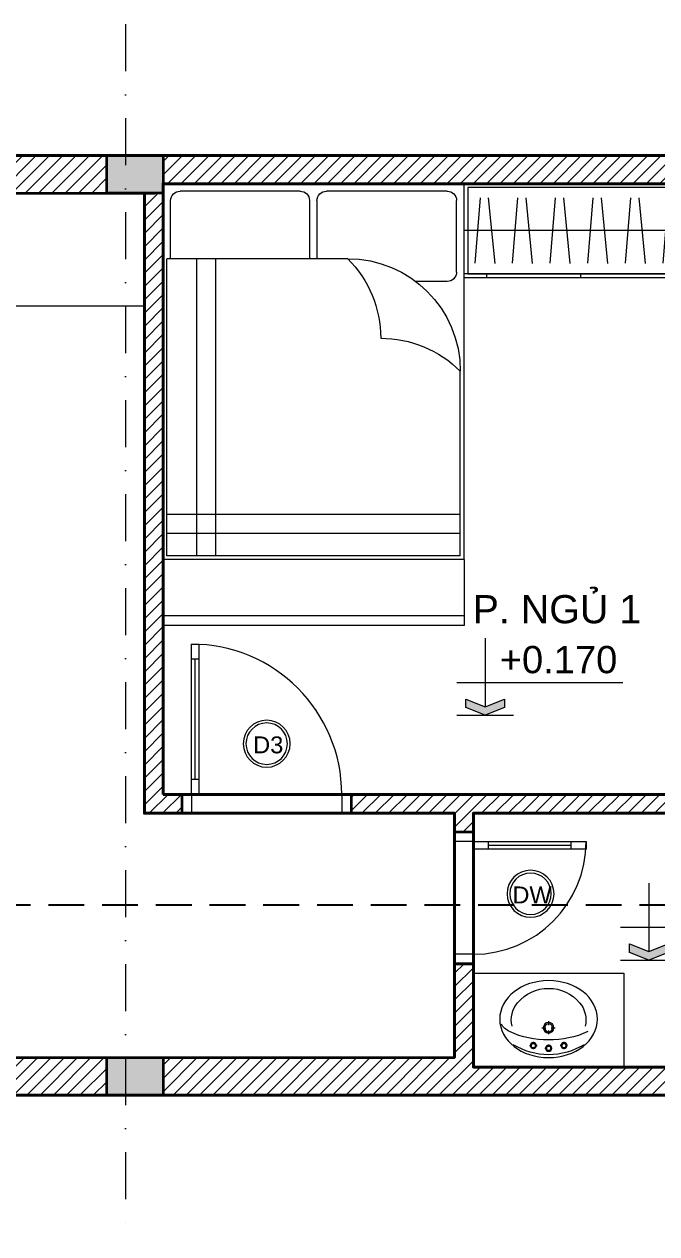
# Model space of a CAD drawing. Header units: inches. Extents: x 921646 to 2157952, y -92667 to 262089.
# Drawn here: x 1965939 to 1969304, y 198209 to 204645 of the extents above; entities that cross this region are included whole.
import ezdxf
from ezdxf.enums import TextEntityAlignment as Align

# ---------------------------------------------------------------- set-up
doc = ezdxf.new("R2010")
doc.units = ezdxf.units.IN
doc.header["$MEASUREMENT"] = 0
doc.linetypes.add('DASHDOT', pattern=[1, 0.5, -0.25, 0, -0.25])
doc.linetypes.add('DASHED2', pattern=[9.524999999999999, 6.349999999999999, -3.174999999999999])
doc.layers.get('0').update_dxf_attribs({"lineweight": 9})
for name, color, linetype, lineweight in [('01-WALL', 10, 'Continuous', 35), ('04-TRUC', 40, 'DASHDOT', 9), ('09-DIMOUT', 251, 'Continuous', 9), ('11 CUA', 42, 'Continuous', 15), ('13-VATDUNG', 104, 'Continuous', 13), ('15 TEXT', 134, 'Continuous', 15), ('Cp Net Thep 0.40', 2, 'Continuous', 40), ('HATCH', 244, 'Continuous', 0)]:
    doc.layers.add(name, color=color, linetype=linetype, lineweight=lineweight)
doc.layers.add('02-TEXT', color=7, linetype='Continuous')
doc.layers.add('08-HATCH', color=130, linetype='Continuous')
doc.styles.add('ARIAL', font='arial.ttf')
doc.styles.add('C', font='VHARIAL.TTF')
doc.styles.add('kich thuot', font='arial.ttf', dxfattribs={"width": 0.8})
doc.styles.add('KS Sophia 191015$0$GHICHU-C', font='arial.ttf', dxfattribs={"width": 0.7})

# ---------------------------------------------------------------- blocks, each defined once
blk = doc.blocks.new('giường')
at = {"layer": '09-DIMOUT'}
for p, q in [((1616884.64314483, 69027.75855820291), (1616884.64314483, 67427.43939014748)), ((1616884.64314483, 69027.75855820291), (1618885.042104899, 69027.75855820291)), ((1616904.597134431, 69007.80456860238), (1616904.597134431, 67447.39337974801)), ((1616904.597134431, 69007.80456860238), (1617887.342624865, 69007.80456860238)), ((1617024.321072035, 69007.80456860238), (1617024.321072035, 67447.39337974801)), ((1617124.091020039, 69007.80456860238), (1617124.091020039, 67447.39337974801)), ((1618885.042104899, 69027.75855820291), (1618885.042104899, 67427.43939014748)), ((1618365.004914722, 68937.96560499971), (1618365.004914722, 68769.99545101184)), ((1618414.889888724, 68987.85057900162), (1618795.249151697, 68987.85057900162)), ((1618845.134125698, 68937.96560499971), (1618845.134125698, 68295.43793777763)), ((1618485.962312885, 68409.18488058136), (1618485.962312885, 67447.39337974801)), ((1618795.249151697, 68245.55296377573), (1618485.962312885, 68245.55296377573)), ((1618795.249151697, 68205.64498457467), (1618485.962312885, 68205.64498457467)), ((1618845.134125698, 68155.76001057276), (1618845.134125698, 67517.23234335068)), ((1616904.597134431, 67706.795244557), (1618485.962312885, 67706.795244557)), ((1616904.597134431, 67607.02529655365), (1618485.962312885, 67607.02529655365)), ((1616904.597134431, 67447.39337974801), (1618485.962312885, 67447.39337974801)), ((1618485.962312885, 67467.34736934878), (1618795.249151697, 67467.34736934878)), ((1616884.64314483, 67427.43939014748), (1618885.042104899, 67427.43939014748))]:
    blk.add_line(p, q, dxfattribs=at)
for centre, radius, start, end in [((1617887.342624865, 68409.18488058136), 598.619688020808, 0, 90), ((1617464.054584113, 68584.51652785079), 598.619688020808, 0, 45), ((1618414.889888724, 68937.96560499971), 49.88497400173399, 90, 180), ((1618795.249151697, 68937.96560499971), 49.88497400173399, 0, 90), ((1618062.674272134, 67985.89683983022), 598.619688020808, 45, 90), ((1618795.249151697, 68295.43793777763), 49.88497400173399, 270, 0), ((1618795.249151697, 68155.76001057276), 49.88497400173399, 0, 90), ((1618795.249151697, 67517.23234335068), 49.88497400173399, 270, 0)]:
    blk.add_arc(centre, radius, start, end, dxfattribs=at)
blk = doc.blocks.new('*U31')
for p, q in [((-6.606e-13, 480.0000000000004), (-1600, 479.9999999999991)), ((-1480.000000000001, 479.9999999999993), (-1480.000000000001, 499.9999999999991)), ((-980.0000000000007, 479.9999999999996), (-980.0000000000007, 499.9999999999994)), ((-480.0000000000006, 479.9999999999999), (-480.0000000000006, 499.9999999999997))]:
    blk.add_line(p, q)
for points in [[(-5.6e-15, 0), (-1600, -1.0843e-12), (-1600, 499.9999999999988), (-6.879e-13, 500.0000000000004)], [(-20.00000000000003, 19.99999999999999), (-1580, 19.99999999999892), (-1580, 479.9999999999991), (-20.0000000000007, 480.0000000000003)]]:
    blk.add_lwpolyline(points, close=True)
at = {"color": 8, "linetype": 'Continuous', "lineweight": 9}
for points in [[(-1541.230242268583, 422.4037310264387), (-1512.727367202874, 74.99999999999928)], [(-1434.992005367835, 424.9999999999992), (-1468.742204359881, 74.9999999999993)], [(-1341.230242268583, 422.4037310264388), (-1312.727367202874, 74.99999999999942)], [(-1234.992005367835, 424.9999999999994), (-1268.742204359881, 74.99999999999943)], [(-1141.230242268583, 422.4037310264389), (-1112.727367202874, 74.99999999999953)], [(-1034.992005367835, 424.9999999999995), (-1068.742204359881, 74.99999999999955)], [(-941.2302422685835, 422.4037310264391), (-912.7273672028743, 74.99999999999966)], [(-834.9920053678348, 424.9999999999996), (-868.742204359881, 74.99999999999967)], [(-741.2302422685834, 422.4037310264391), (-712.7273672028743, 74.99999999999977)], [(-634.9920053678348, 424.9999999999998), (-668.742204359881, 74.99999999999979)], [(-541.2302422685834, 422.4037310264393), (-512.7273672028743, 74.9999999999999)], [(-434.992005367835, 424.9999999999999), (-468.7422043598809, 74.99999999999991)], [(-341.2302422685835, 422.4037310264394), (-312.7273672028745, 75.00000000000001)], [(-234.992005367835, 425), (-268.742204359881, 75.00000000000003)], [(-141.2302422685835, 422.4037310264395), (-112.7273672028745, 75.00000000000014)], [(-34.99200536783502, 425.0000000000001), (-68.742204359881, 75.00000000000016)], [(-5.686e-13, 250.0000000000002), (-1600, 249.9999999999992)]]:
    blk.add_lwpolyline(points, dxfattribs=at)
blk = doc.blocks.new('*U25')
for p, q in [((0, 0), (800, 0)), ((0, -500), (0, 0)), ((799.9999999999999, -499.9999999999991), (800, 0)), ((799.9999999999999, -499.9999999999991), (0, -500))]:
    blk.add_line(p, q)
at = {"color": 8, "linetype": 'Continuous'}
for p, q in [((298.7428383242146, -114.5556836752048), (310.4644414637223, -114.5556836752048)), ((318.4536951060711, -106.5664300270464), (318.4536951060711, -94.8448268790071)), ((318.4536951060711, -134.2665404714026), (318.4536951060711, -122.5449373233632)), ((326.4429487484199, -114.5556836752048), (338.1645518879274, -114.5556836752048)), ((391.8723717920192, -99.79395254218436), (380.1507686525117, -99.79395254218436)), ((399.861625434368, -91.80469889402686), (399.861625434368, -80.08309574598664)), ((399.861625434368, -119.504809338383), (399.861625434368, -107.7832061903427)), ((419.5724822162244, -99.79395254218436), (407.8508790767169, -99.79395254218436)), ((473.2803021203162, -114.5556836752048), (461.5586989808086, -114.5556836752048)), ((481.269555762665, -106.5664300270464), (481.269555762665, -94.8448268790071)), ((481.269555762665, -134.2665404714026), (481.269555762665, -122.5449373233632)), ((500.9804125445216, -114.5556836752048), (489.2588094050138, -114.5556836752048)), ((399.861625434368, -195.0454574807072), (399.861625434368, -174.1140232877788)), ((385.5951010730357, -209.3119818524192), (364.6636668953373, -209.3119818524192)), ((399.861625434368, -244.5099404170606), (399.861625434368, -223.5785062241322)), ((435.059583973399, -209.3119818524192), (414.1281497957006, -209.3119818524192))]:
    blk.add_line(p, q, dxfattribs=at)
at = {"ltscale": 3, "extrusion": (0, 0, -1)}
blk.add_ellipse((399.861625434368, -254.896976312849), major_axis=(259.9999998637941, 1.891e-13), ratio=0.7884615390352198, dxfattribs=at)
at = {"ltscale": 3, "extrusion": (0, 0, -0.9999999999999998)}
for centre, major_axis, ratio, start_param, end_param in [((403.4129978055876, -436.7664023388644), (-262.6277262807299, 262.6277262807299), 0.9999999999999992, 0.2412130317552321, 0.7758361960145889), ((401.2150371214299, -205.788112996238), (-150.5493329525891, 150.5493329525891), 0.9999999999999994, 3.051841587406703, 3.933347623808173)]:
    blk.add_ellipse(centre, major_axis=major_axis, ratio=ratio, start_param=start_param, end_param=end_param, dxfattribs=at)
at = {"color": 8, "extrusion": (0, 0, -1)}
for centre, major_axis, ratio, start_param, end_param in [((318.4536951060711, -114.5556836752048), (11.17487214207148, 11.17487214207149), 0.9999999999999966, 3.926990816987243, 10.21017612416683), ((399.861625434368, -99.79395254218436), (11.17487214207149, 11.17487214207149), 0.9999999999999966, 3.926990816987243, 10.21017612416683), ((399.861625434368, -99.79395254218436), (8.412063785624698, 8.412063785624701), 0.9999999999999991, 3.926990816987242, 10.21017612416683), ((481.269555762665, -114.5556836752048), (-8.412063785624733, 8.412063785624733), 0.9999999999999984, 5.497787143782137, 11.78097245096172)]:
    blk.add_ellipse(centre, major_axis=major_axis, ratio=ratio, start_param=start_param, end_param=end_param, dxfattribs=at)
at = {"color": 8, "extrusion": (0, 0, -0.9999999999999998)}
for centre, major_axis, ratio, start_param, end_param in [((318.4536951060711, -114.5556836752048), (8.41206378562471, 8.412063785624714), 0.999999999999996, 3.926990816987243, 10.21017612416683), ((481.269555762665, -114.5556836752048), (-11.17487214207148, 11.17487214207147), 0.9999999999999974, 5.497787143782137, 11.78097245096172), ((399.861625434368, -209.3119818524192), (-19.95512882512763, 19.95512882512762), 0.9999999999999996, 5.497787143782137, 11.78097245096172), ((399.861625434368, -209.3119818524192), (15.02154247432983, 15.02154247432984), 0.9999999999999992, 3.926990816987241, 10.21017612416683)]:
    blk.add_ellipse(centre, major_axis=major_axis, ratio=ratio, start_param=start_param, end_param=end_param, dxfattribs=at)
at = {"ltscale": 3, "extrusion": (0, 0, -1)}
for centre, major_axis, ratio, start_param, end_param in [((396.3102530631484, -436.7664023388644), (262.6277262807299, 262.62772628073), 0.9999999999999998, -0.7758361960145894, -0.2412130317552323), ((389.4337228124802, -617.0683530342504), (-333.8420008157168, 333.8420008157167), 0.9999999999999998, 0.3537420541854153, 0.8074871764646809), ((410.2895280562558, -617.0683530342504), (333.8420008157167, 333.8420008157168), 0.9999999999999996, -0.8074871764646815, -0.3537420541854159), ((553.7962594426288, -291.4008444233715), (82.33464950184268, 82.3346495018427), 0.9999999999999948, -0.3029821662713412, 0.2170357430467664), ((344.0572625898262, -250.1882821013561), (-100.8739175328017, 100.8739175328017), 0.9999999999999998, 4.796438634989359, 5.734459261279795), ((455.6659882789097, -250.1882821013561), (-100.8739175328017, 100.8739175328017), 1, 2.119522372694686, 3.057542998985122), ((398.5082137473026, -205.7881129962234), (-150.5493329525971, 150.549332952597), 1, 3.920634010166308, 4.802140046567778)]:
    blk.add_ellipse(centre, major_axis=major_axis, ratio=ratio, start_param=start_param, end_param=end_param, dxfattribs=at)
blk = doc.blocks.new('*U48')
for points in [[(50, 0), (50.00000000000013, 800), (90, 800), (90, 0)], [(50, -100.0000000106519), (0, -100.000000010652), (0, 0), (50, 0)], [(850, -100.0000000106519), (900, -100.0000000106519), (900, 5.68e-14), (850, 4.26e-14)]]:
    blk.add_lwpolyline(points, close=True)
for points in [[(90, 720), (50.00000000000001, 720)], [(89.99999999999976, 79.99999999999989), (49.99999999999977, 79.99999999999989)]]:
    blk.add_lwpolyline(points)
at = {"color": 8}
blk.add_lwpolyline([(69.99999999999977, 79.99999999999989), (70, 720)], dxfattribs=at)
at = {"layer": 'HATCH'}
blk.add_arc((50, 0), 800.0000000000003, 7e-15, 90, dxfattribs=at)
at = {"style": 'KS Sophia 191015$0$GHICHU-C', "flags": 1}
for tag, p in [('TEN_CUA', (450, -532.6255373469339)), ('KICH_THUOC', (424.9999999999854, -623.912327900055)), ('QUI_CACH', (424.9999999999854, -718.0518286739489))]:
    blk.add_attdef(tag, text='', height=50, dxfattribs=at).set_placement(p, align=Align.MIDDLE)
blk = doc.blocks.new('*U32')
for points in [[(50, 0), (50.00000000000011, 599.9999999942856), (89.99999999999999, 599.9999999942856), (90, 0)], [(50, -100.0000000106519), (0, -100.000000010652), (0, 0), (50, 0)], [(649.9999999942856, -100.0000000106519), (699.9999999942856, -100.0000000106519), (699.9999999942856, 5.68e-14), (649.9999999942856, 4.26e-14)]]:
    blk.add_lwpolyline(points, close=True)
for points in [[(89.99999999999999, 519.9999999942856), (50, 519.9999999942856)], [(89.99999999999976, 79.99999999999989), (49.99999999999977, 79.99999999999989)]]:
    blk.add_lwpolyline(points)
at = {"color": 8}
blk.add_lwpolyline([(69.99999999999977, 79.99999999999989), (69.99999999999999, 519.9999999942856)], dxfattribs=at)
at = {"layer": 'HATCH'}
blk.add_arc((50, 0), 599.9999999942859, 7e-15, 90, dxfattribs=at)
at = {"style": 'KS Sophia 191015$0$GHICHU-C', "flags": 1}
for tag, p in [('TEN_CUA', (349.9999999971428, -532.6255373469339)), ('KICH_THUOC', (424.9999999999854, -623.912327900055)), ('QUI_CACH', (424.9999999999854, -718.0518286739489))]:
    blk.add_attdef(tag, text='', height=50, dxfattribs=at).set_placement(p, align=Align.MIDDLE)
blk = doc.blocks.new('DDDD')
at = {"layer": '09-DIMOUT'}
h = blk.add_hatch(color=256, dxfattribs=at)
h.dxf.hatch_style = 1
h.paths.add_polyline_path([(1648737.565746326, 63343.11408242446), (1649037.565746326, 63343.11408242446), (1649037.565746326, 63543.11408242447), (1648737.565746326, 63543.11408242447)])
at = {"layer": '01-WALL'}
blk.add_lwpolyline([(1648737.565746326, 63343.11408242446), (1649037.565746326, 63343.11408242446), (1649037.565746326, 63543.11408242447), (1648737.565746326, 63543.11408242447)], close=True, dxfattribs=at)
blk = doc.blocks.new('luoi')
at = {"layer": '04-TRUC', "ltscale": 500}
for p, q in [((1746621.796972135, 130292.8045759002), (1746621.796972135, 123856.9895922282)), ((1728931.056137772, 129594.2698898765), (1752564.317258802, 129594.2698898765)), ((1728830.44380979, 124594.2698898753), (1752564.317258803, 124594.2698898753))]:
    blk.add_line(p, q, dxfattribs=at)
at = {"layer": '09-DIMOUT', "xscale": -1, "rotation": 180}
for p in [(97784.23122580862, 192937.3839723013), (97784.23122580862, 188137.3839723013)]:
    blk.add_blockref('DDDD', p, dxfattribs=at)
blk = doc.blocks.new('tương t1')
at = {"layer": '09-DIMOUT'}
h = blk.add_hatch(dxfattribs=at)
h.set_pattern_fill('ANSI31', color=256, scale=400)
h.set_pattern_definition([(45, (-219856.5716613932, -74351.74277061842), (-35.35533905932737, 35.35533905932738), [])])
h.paths.add_polyline_path([(1733121.796972134, 124794.2698898653), (1730221.796972227, 124794.269889862), (1730221.796972227, 124994.269889862), (1730121.796972228, 124994.269889862), (1730121.796972227, 124594.2698898753), (1733121.796972134, 124594.2698898753)])
h.paths.add_polyline_path([(1735121.796972134, 124794.2698898675), (1733321.796972134, 124794.2698898655), (1733321.796972134, 124594.2698898753), (1735121.796972134, 124594.2698898753)])
h.paths.add_polyline_path([(1735321.796972134, 125494.2698898759), (1735121.796972134, 125494.2698898759), (1735121.796972134, 124794.2698898754), (1735321.796972134, 124794.2698898754)])
h.paths.add_polyline_path([(1739321.796972171, 124794.2698898723), (1735421.796972134, 124794.2698898679), (1735421.796972134, 124594.2698898753), (1739321.796972171, 124594.2698898753)])
h.paths.add_polyline_path([(1742921.796972169, 124794.2698898764), (1742921.796972135, 124894.2698898753), (1742821.796972134, 124894.2698898753), (1742821.796972134, 124794.2698898754), (1742741.796972134, 124794.2698898754), (1742741.796972134, 124894.2698898753), (1742201.796972134, 124894.2698898753), (1742201.796972134, 124794.2698898754), (1742121.796972134, 124794.2698898754), (1742121.796972134, 124894.2698898753), (1742021.796972133, 124894.2698898753), (1742021.796972133, 124794.2698898754), (1739621.796972171, 124794.2698898726), (1739621.796972171, 124594.2698898753), (1742921.796972169, 124594.2698898753)])
h.paths.add_polyline_path([(1746521.796972135, 124794.2698898754), (1743221.796972169, 124794.2698898754), (1743221.796972169, 124594.2698898753), (1746521.796972135, 124594.2698898753)])
h.paths.add_polyline_path([(1751321.796972135, 124744.2698898753), (1751271.796972135, 124744.2698898753), (1751271.796972135, 125194.2698898754), (1751421.796972134, 125194.2698898754), (1751421.796972135, 124794.2698898763), (1751621.796972135, 124794.2698898763), (1751621.796972135, 125607.0386684031), (1751421.796972135, 125607.0386684031), (1751421.796972135, 125294.2698898754), (1751171.796972135, 125294.2698898754), (1751171.796972135, 124744.2698898753), (1748471.796972135, 124744.2698898753), (1748471.796972135, 125294.2698898753), (1748371.796972135, 125294.2698898753), (1748371.796972135, 124794.2698898754), (1746821.796972135, 124794.2698898754), (1746821.796972135, 124594.2698898753), (1751321.796972135, 124594.2698898753)])
h.paths.add_polyline_path([(1751621.796972135, 125994.2698898754), (1751421.796972135, 125994.2698898754), (1751421.796972135, 125607.0386684031), (1751621.796972135, 125607.0386684031)])
h.paths.add_polyline_path([(1751421.796972135, 126194.2698898753), (1751121.796972135, 126194.2698898753), (1751121.796972135, 126094.2698898753), (1751421.796972135, 126094.2698898753)])
h.paths.add_polyline_path([(1751621.796972135, 126294.2698898765), (1751521.796972135, 126294.2698898764), (1751521.796972135, 126194.2698898754), (1751621.796972135, 126194.2698898754)])
h.paths.add_polyline_path([(1750521.796972135, 126194.2698898753), (1750121.796972135, 126194.2698898753), (1750121.796972135, 126294.2698898753), (1750021.796972135, 126294.2698898753), (1750021.796972135, 126194.2698898753), (1747821.796972135, 126194.2698898753), (1747821.796972135, 126094.2698898753), (1748371.796972135, 126094.2698898754), (1748371.796972135, 125994.2698898753), (1748471.796972135, 125994.2698898754), (1748471.796972135, 126094.2698898754), (1750521.796972135, 126094.2698898753)])
h.paths.add_polyline_path([(1746821.796972135, 129394.2698898764), (1746721.796972135, 129394.2698898764), (1746721.796972135, 126094.2698898753), (1746921.796972135, 126094.2698898754), (1746921.796972135, 126194.2698898754), (1746821.796972135, 126194.2698898753), (1746821.796972135, 126794.2698898753), (1746821.796972135, 126894.2698898754)])
h.paths.add_polyline_path([(1750121.796972135, 127494.2698898754), (1750021.796972135, 127494.2698898753), (1750021.796972135, 127194.2698898753), (1750121.796972135, 127194.2698898753)])
h.paths.add_polyline_path([(1750121.796972135, 129394.2698898764), (1751321.796972135, 129394.2698898765), (1751321.796972135, 129594.2698898765), (1746821.796972135, 129594.2698898765), (1746821.796972135, 129444.2698898764), (1750021.796972135, 129444.2698898764), (1750021.796972134, 128894.2698898753), (1750121.796972134, 128894.2698898754)])
h.paths.add_polyline_path([(1751621.796972135, 129394.2698898763), (1751521.796972135, 129394.2698898763), (1751521.796972135, 127194.2698898764), (1751621.796972135, 127194.2698898764)])
h.paths.add_polyline_path([(1746521.796972135, 129594.2698898765), (1743221.796972169, 129594.2698898765), (1743221.796972169, 129394.2698898765), (1746521.796972135, 129394.2698898764)])
h.paths.add_polyline_path([(1742921.796972169, 129594.2698898765), (1739621.796972171, 129594.2698898765), (1739621.796972171, 129394.2698898765), (1742921.796972169, 129394.2698898765)])
h.paths.add_polyline_path([(1739021.796972169, 129494.2698898776), (1739321.796972171, 129494.2698898776), (1739321.796972171, 129594.2698898765), (1735421.796972134, 129594.2698898765), (1735421.796972134, 129394.2698898765), (1738921.796972169, 129394.2698898765), (1738921.796972169, 129264.2698898764), (1739521.796972169, 129264.2698898764), (1739521.796972169, 129394.2698898776), (1739321.796972169, 129394.2698898776), (1739321.796972169, 129364.2698898765), (1739021.796972169, 129364.2698898765)])
h.paths.add_polyline_path([(1735121.796972134, 129594.2698898765), (1733321.796972134, 129594.2698898765), (1733321.796972134, 129394.2698898765), (1735121.796972134, 129394.2698898765)])
h.paths.add_polyline_path([(1735321.796972134, 129394.2698898765), (1735121.796972134, 129394.2698898765), (1735121.796972134, 128694.4570196686), (1735321.796972134, 128694.2698898759)])
h.paths.add_polyline_path([(1733121.796972134, 129594.2698898765), (1730121.796972227, 129594.2698898765), (1730121.796972227, 128213.8774187928), (1730221.796972227, 128213.6902890001), (1730221.796972227, 129394.2698898765), (1733121.796972134, 129394.2698898765)])
at = {"layer": '01-WALL'}
for p, q in [((1730121.796972227, 129594.2698898765), (1751621.796972135, 129594.2698898765)), ((1746821.796972135, 129444.2698898764), (1746821.796972135, 126894.2698898753)), ((1746821.796972136, 129444.2698898764), (1750021.796972134, 129444.2698898764)), ((1739521.796972169, 129394.2698898765), (1746777.357175283, 129394.2698898764)), ((1746721.796972135, 129394.2698898765), (1746721.796972135, 126094.2698898753)), ((1746821.796972135, 126894.2698898754), (1746821.796972135, 126794.2698898754)), ((1746821.796972135, 126894.2698898754), (1746821.796972135, 126894.2698898753)), ((1746821.796972135, 126794.2698898753), (1746821.796972135, 126194.2698898753)), ((1746821.796972135, 126794.2698898754), (1746821.796972135, 126794.2698898753)), ((1746921.796972135, 126194.2698898754), (1746821.796972135, 126194.2698898753)), ((1746921.796972135, 126194.2698898753), (1746921.796972135, 126094.2698898754)), ((1750021.796972135, 126194.2698898753), (1747821.796972135, 126194.2698898754)), ((1747821.796972135, 126194.2698898753), (1747821.796972135, 126094.2698898753)), ((1746921.796972135, 126094.2698898754), (1746721.796972135, 126094.2698898753)), ((1748371.796972135, 126094.2698898754), (1747821.796972135, 126094.2698898754)), ((1748371.796972135, 126094.2698898754), (1748371.796972135, 125994.2698898754)), ((1748471.796972135, 126094.2698898754), (1748471.796972135, 125994.2698898754)), ((1750521.796972135, 126094.2698898753), (1748471.796972135, 126094.2698898754)), ((1748471.796972135, 125994.2698898754), (1748371.796972135, 125994.2698898753)), ((1751621.796972135, 124594.2698898753), (1730121.796972227, 124594.2698898753))]:
    blk.add_line(p, q, dxfattribs=at)
blk.add_lwpolyline([(1742921.796972135, 124794.2698898754), (1748371.796972135, 124794.2698898754), (1748371.796972135, 125294.2698898753), (1748471.796972135, 125294.2698898753), (1748471.796972135, 124744.2698898753), (1751171.796972135, 124744.2698898753)], dxfattribs=at)
blk = doc.blocks.new('KH CUA')
at = {"layer": '11 CUA'}
blk.add_circle((0, 0), 187, dxfattribs=at)
at = {"layer": '15 TEXT', "color": 7}
blk.add_circle((0, 0), 164.9999999999999, dxfattribs=at)
at = {"layer": '15 TEXT', "style": 'kich thuot', "width": 0.6, "flags": 4}
blk.add_attdef('A', text='', height=250, dxfattribs=at).set_placement((5.708029911736957, -116.8843659639533), align=Align.CENTER)
blk = doc.blocks.new('cao do')
at = {"layer": '15 TEXT'}
h = blk.add_hatch(color=256, dxfattribs=at)
h.dxf.hatch_style = 1
h.paths.add_polyline_path([(155.0488123993345, 47.1744000000035), (261.1912123991861, 89.63135999993627), (261.1912123991861, 42.45696000000551), (155.0488123993345, 7.27596e-11), (48.90641239948308, 42.45696000001072), (48.90641239948307, 89.6313599999415)])
for p, q in [((0, 181.4449592430174), (911.3167457881427, 181.4449592430174)), ((0, 0), (310.0976247983053, 0))]:
    blk.add_line(p, q, dxfattribs=at)
blk.add_lwpolyline([(155.048812399189, 423.6398799869638), (155.0488123993345, 47.17440000000351)], dxfattribs=at)
blk.add_lwpolyline([(155.0488123993345, 47.1744000000035), (261.1912123991861, 89.63135999993627), (261.1912123991861, 42.45696000000551), (155.0488123993345, 7.27596e-11), (48.90641239948308, 42.45696000001072), (48.90641239948307, 89.6313599999415)], close=True, dxfattribs=at)
at = {"layer": '15 TEXT', "color": 3, "style": 'ARIAL'}
blk.add_attdef('%%P0,000', text='', height=150, dxfattribs=at).set_placement((558.4898163990365, 306.6680831773265), align=Align.MIDDLE_CENTER)

msp = doc.modelspace()

# ---------------------------------------------------------------- linework, layer by layer
at = {"layer": '01-WALL'}
for p, q in [((1968328.368633528, 199646.0126604938), (1968228.368633528, 199646.0126604938)), ((1968228.368633528, 199646.0126604938), (1968228.368633528, 199146.0126604938)), ((1968328.368633528, 199646.0126604938), (1968328.368633528, 199146.0126604938))]:
    msp.add_line(p, q, dxfattribs=at)
at = {"layer": '08-HATCH', "linetype": 'DASHED2', "ltscale": 30}
msp.add_line((1947494.381824149, 199958.7814390214), (1974479.475601393, 199958.7814390214), dxfattribs=at)
at = {"layer": '09-DIMOUT'}
for p, q in [((1966578.368633528, 203746.0126604949), (1966578.368633528, 203146.0126604949)), ((1968278.687801584, 201795.6137004255), (1968278.687801584, 201446.0126604938)), ((1968278.687801584, 201496.0126604938), (1966678.368633528, 201496.0126604939)), ((1968278.687801584, 201446.0126604938), (1966678.368633528, 201446.0126604939)), ((1966828.36863354, 200546.0126605682), (1967628.36863354, 200546.0126604767)), ((1968328.368633527, 200346.0126604938), (1968328.368633528, 199646.0126604881))]:
    msp.add_line(p, q, dxfattribs=at)
at = {"layer": '13-VATDUNG'}
msp.add_line((1962778.368633562, 203146.0126604948), (1966578.368633528, 203146.0126604949), dxfattribs=at)
at = {"layer": 'Cp Net Thep 0.40'}
for points in [[(1949978.36863362, 203946.0126604949), (1971478.368633528, 203946.0126604988), (1971478.368633528, 198946.0126604938), (1949978.36863362, 198946.0126604938), (1949978.36863362, 203946.0126604949)], [(1966678.368633528, 200546.0126604938), (1969878.368633528, 200546.0126604938), (1969878.368633528, 203796.0126604949), (1966678.368633528, 203796.0126604948), (1966678.368633528, 200546.0126604938)], [(1966578.368633528, 203746.012660495), (1966578.368633529, 200446.0126604938), (1968228.368633528, 200446.01266049), (1968228.368633528, 199146.0126604938)], [(1971278.368633528, 200446.0126604938), (1971278.368633528, 199651.6367024), (1971028.368633528, 199651.6367024), (1971028.368633528, 199096.0126604938), (1968328.368633528, 199096.0126604938), (1968328.368633528, 200446.0126604938), (1971278.368633528, 200446.0126604938)]]:
    msp.add_lwpolyline(points, dxfattribs=at)

# ---------------------------------------------------------------- block references
at = {"layer": '09-DIMOUT'}
for name in ['luoi', 'tương t1']:
    msp.add_blockref(name, (219856.5716613932, 74351.74277061842), dxfattribs=at)
at = {"layer": '13-VATDUNG', "xscale": -1}
for name, p, rotation in [('giường', (1899250.929243381, -1415089.029444405), 270), ('*U31', (1969878.368633528, 203796.0126604949), 180)]:
    msp.add_blockref(name, p, dxfattribs=dict(at, rotation=rotation))
at = {"layer": '13-VATDUNG'}
for name, p, rotation in [('*U48', (1966778.36863354, 200546.0126605739), 359.999999993444), ('*U32', (1968328.368633539, 200346.0126604824), 269.999999993444), ('*U25', (1969128.368633528, 199096.0126604938), 180)]:
    msp.add_blockref(name, p, dxfattribs=dict(at, rotation=rotation))
at = {"layer": '15 TEXT', "xscale": 0.9671879849873873, "yscale": 0.9671879849873873, "zscale": 0.9671879849873873}
for p, values in [((1968240.956153701, 200967.3479933925), {'%%P0,000': '+0.170'}), ((1969111.051480301, 199664.8814832836), {'%%P0,000': '+0.120'})]:
    msp.add_blockref('cao do', p, dxfattribs=at).add_auto_attribs(values)
at = {"layer": '15 TEXT'}
ref = msp.add_blockref('KH CUA', (1967229.022154876, 200816.4045183516), dxfattribs=dict(at, xscale=-0.6676080590873511, yscale=0.6676080591890505, zscale=0.667608059193803))
ref.add_attrib('A', 'D3', dxfattribs={"height": 90, "style": 'ARIAL'}).set_placement((1967237.124543268, 200765.1586635867), align=Align.CENTER)
ref = msp.add_blockref('KH CUA', (1968632.343472291, 200018.0002302226), dxfattribs=dict(at, xscale=-0.6676080590873511, yscale=0.6676080591890505, zscale=0.667608059193803))
ref.add_attrib('A', 'DW', dxfattribs={"height": 90, "style": 'ARIAL'}).set_placement((1968640.445860683, 199966.7543754578), align=Align.CENTER)

# ---------------------------------------------------------------- texts
at = {"layer": '02-TEXT', "style": 'C'}
msp.add_text('P. NGñ 1', height=150, dxfattribs=at).set_placement((1968772.516191755, 201457.0794514), align=Align.CENTER)

doc.saveas('drawing.dxf')
